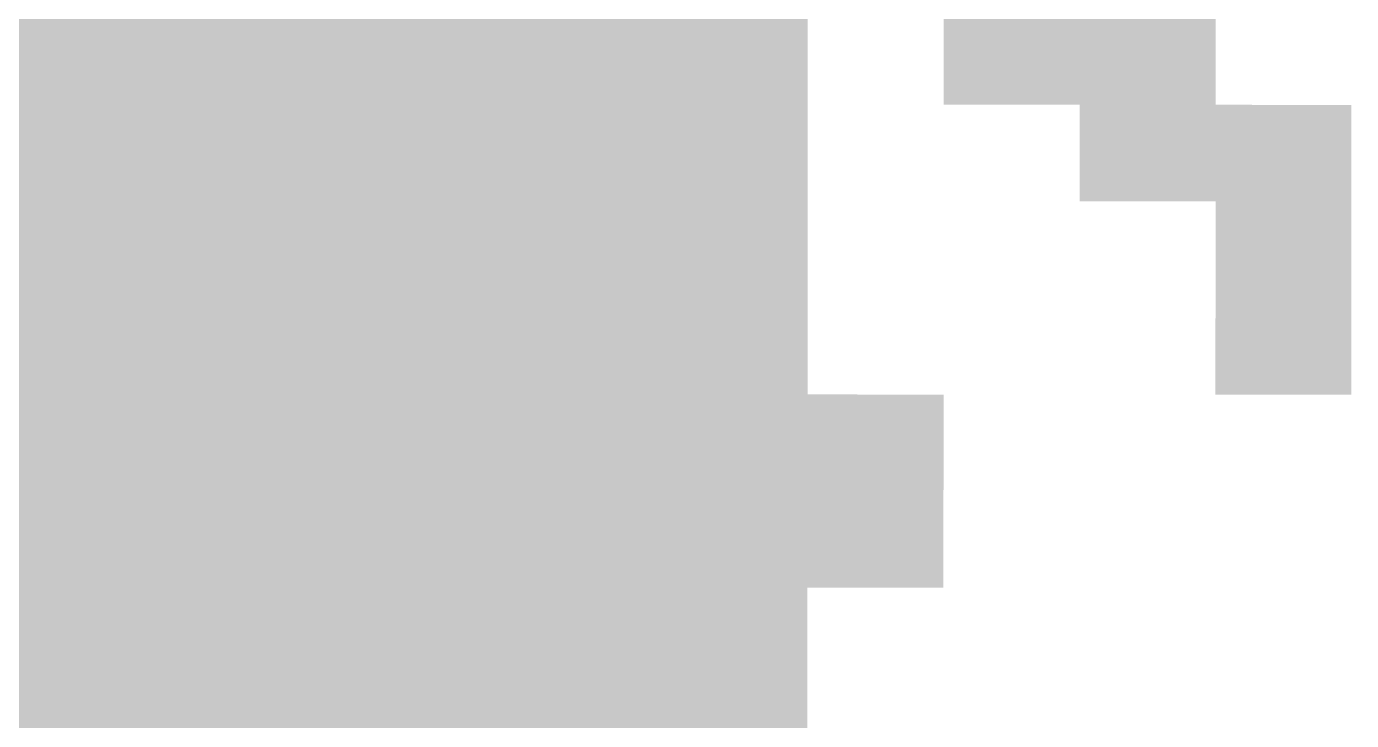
# Model space of a CAD drawing. Header units: inches. Extents: x 267136 to 306747, y 5028981 to 5062930.
# Drawn here: x 299062 to 303823, y 5037448 to 5039943 of the extents above; entities that cross this region are included whole.
import ezdxf

# ---------------------------------------------------------------- set-up
doc = ezdxf.new("R2010")
doc.units = ezdxf.units.IN
doc.header["$MEASUREMENT"] = 0

msp = doc.modelspace()

# ---------------------------------------------------------------- hatches: boundary and pattern name
for points in [[(299426.873, 5039663.675), (299394.309, 5039663.703), (299329.18, 5039663.759), (299264.051, 5039663.816), (299198.922, 5039663.874), (299133.794, 5039663.933), (299003.536, 5039664.051), (298938.407, 5039664.112), (298938.472, 5039733.568), (298938.559, 5039826.177), (298938.731, 5040011.395), (299003.857, 5040011.334), (299068.982, 5040011.274), (299134.107, 5040011.215), (299264.357, 5040011.099), (299329.483, 5040011.042), (299394.608, 5040010.985), (299427.17, 5040010.958), (299426.933, 5039733.131), (299426.873, 5039663.675)], [(299915.339, 5039663.276), (299850.21, 5039663.327), (299785.082, 5039663.378), (299654.824, 5039663.484), (299524.566, 5039663.592), (299459.438, 5039663.647), (299426.873, 5039663.675), (299426.933, 5039733.131), (299427.17, 5040010.958), (299459.733, 5040010.93), (299589.983, 5040010.82), (299655.109, 5040010.767), (299720.234, 5040010.713), (299850.484, 5040010.609), (299915.61, 5040010.559), (299915.537, 5039917.95), (299915.393, 5039732.732), (299915.339, 5039663.276)], [(300403.805, 5039662.915), (300371.241, 5039662.938), (300306.112, 5039662.984), (300240.983, 5039663.031), (300175.854, 5039663.079), (300110.726, 5039663.127), (300045.597, 5039663.176), (299915.339, 5039663.276), (299915.393, 5039732.732), (299915.537, 5039917.95), (299915.61, 5040010.559), (299980.735, 5040010.508), (300045.86, 5040010.458), (300110.985, 5040010.41), (300176.11, 5040010.361), (300241.235, 5040010.313), (300306.361, 5040010.267), (300371.486, 5040010.22), (300404.048, 5040010.197), (300403.984, 5039917.589), (300403.919, 5039824.98), (300403.854, 5039732.372), (300403.805, 5039662.915)], [(300892.271, 5039662.592), (300827.143, 5039662.633), (300762.014, 5039662.674), (300696.885, 5039662.716), (300631.756, 5039662.759), (300566.627, 5039662.803), (300501.499, 5039662.847), (300436.37, 5039662.892), (300403.805, 5039662.915), (300403.854, 5039732.372), (300403.919, 5039824.98), (300403.984, 5039917.589), (300404.048, 5040010.197), (300436.611, 5040010.175), (300501.736, 5040010.13), (300566.862, 5040010.085), (300697.112, 5040009.999), (300827.362, 5040009.915), (300892.488, 5040009.875), (300892.43, 5039917.266), (300892.373, 5039824.657), (300892.314, 5039732.048), (300892.271, 5039662.592)], [(301380.737, 5039662.307), (301348.173, 5039662.325), (301283.044, 5039662.361), (301217.916, 5039662.397), (301087.658, 5039662.473), (301022.529, 5039662.512), (300892.271, 5039662.592), (300892.314, 5039732.048), (300892.373, 5039824.657), (300892.43, 5039917.266), (300892.488, 5040009.875), (300957.613, 5040009.834), (301022.738, 5040009.794), (301152.988, 5040009.718), (301218.114, 5040009.68), (301283.239, 5040009.644), (301348.364, 5040009.607), (301380.927, 5040009.589), (301380.876, 5039916.98), (301380.826, 5039824.372), (301380.775, 5039731.763), (301380.737, 5039662.307)], [(301869.204, 5039662.06), (301804.075, 5039662.091), (301738.946, 5039662.122), (301673.817, 5039662.154), (301608.688, 5039662.187), (301543.56, 5039662.22), (301478.431, 5039662.254), (301413.302, 5039662.289), (301380.737, 5039662.307), (301380.775, 5039731.763), (301380.826, 5039824.372), (301380.876, 5039916.98), (301380.927, 5040009.589), (301413.489, 5040009.572), (301478.614, 5040009.537), (301543.74, 5040009.503), (301608.865, 5040009.469), (301673.99, 5040009.437), (301739.115, 5040009.404), (301804.241, 5040009.373), (301869.366, 5040009.342), (301869.322, 5039916.734), (301869.236, 5039731.516), (301869.204, 5039662.06)], [(302846.136, 5039661.68), (302781.007, 5039661.7), (302715.878, 5039661.722), (302650.75, 5039661.744), (302585.621, 5039661.766), (302520.492, 5039661.79), (302455.363, 5039661.813), (302390.234, 5039661.838), (302357.669, 5039661.851), (302357.697, 5039731.307), (302357.769, 5039916.525), (302357.805, 5040009.133), (302390.367, 5040009.121), (302455.493, 5040009.096), (302520.618, 5040009.072), (302650.868, 5040009.026), (302715.993, 5040009.004), (302781.119, 5040008.983), (302846.244, 5040008.962), (302846.215, 5039916.354), (302846.157, 5039731.136), (302846.136, 5039661.68)], [(303334.602, 5039661.547), (303302.038, 5039661.555), (303236.909, 5039661.57), (303106.651, 5039661.604), (303041.522, 5039661.622), (302976.394, 5039661.641), (302911.265, 5039661.66), (302846.136, 5039661.68), (302846.157, 5039731.136), (302846.215, 5039916.354), (302846.244, 5040008.962), (302911.369, 5040008.942), (302976.494, 5040008.923), (303041.62, 5040008.905), (303106.745, 5040008.887), (303236.995, 5040008.853), (303302.12, 5040008.837), (303334.683, 5040008.829), (303334.661, 5039916.221), (303334.64, 5039823.612), (303334.618, 5039731.003), (303334.602, 5039661.547)], [(299426.576, 5039316.393), (299394.01, 5039316.42), (299328.877, 5039316.477), (299263.745, 5039316.534), (299198.613, 5039316.592), (299133.48, 5039316.65), (299068.348, 5039316.709), (299003.215, 5039316.769), (298938.083, 5039316.83), (298938.126, 5039363.134), (298938.213, 5039455.743), (298938.299, 5039548.351), (298938.385, 5039640.96), (298938.407, 5039664.112), (299003.536, 5039664.051), (299133.794, 5039663.933), (299198.922, 5039663.874), (299264.051, 5039663.816), (299329.18, 5039663.759), (299394.309, 5039663.703), (299426.873, 5039663.675), (299426.854, 5039640.523), (299426.774, 5039547.914), (299426.695, 5039455.306), (299426.616, 5039362.697), (299426.576, 5039316.393)], [(299915.069, 5039315.994), (299849.937, 5039316.044), (299784.804, 5039316.096), (299719.672, 5039316.148), (299654.54, 5039316.202), (299589.407, 5039316.255), (299524.275, 5039316.31), (299459.142, 5039316.365), (299426.576, 5039316.393), (299426.616, 5039362.697), (299426.695, 5039455.306), (299426.774, 5039547.914), (299426.854, 5039640.523), (299426.873, 5039663.675), (299459.438, 5039663.647), (299524.566, 5039663.592), (299654.824, 5039663.484), (299785.082, 5039663.378), (299850.21, 5039663.327), (299915.339, 5039663.276), (299915.321, 5039640.124), (299915.249, 5039547.515), (299915.177, 5039454.907), (299915.105, 5039362.298), (299915.069, 5039315.994)], [(300403.562, 5039315.633), (300370.996, 5039315.655), (300305.864, 5039315.702), (300240.731, 5039315.749), (300175.599, 5039315.796), (300110.466, 5039315.845), (299980.202, 5039315.943), (299915.069, 5039315.994), (299915.105, 5039362.298), (299915.177, 5039454.907), (299915.249, 5039547.515), (299915.321, 5039640.124), (299915.339, 5039663.276), (300045.597, 5039663.176), (300110.726, 5039663.127), (300175.854, 5039663.079), (300240.983, 5039663.031), (300306.112, 5039662.984), (300371.241, 5039662.938), (300403.805, 5039662.915), (300403.789, 5039639.763), (300403.724, 5039547.154), (300403.66, 5039454.545), (300403.595, 5039361.937), (300403.562, 5039315.633)], [(300892.055, 5039315.31), (300826.923, 5039315.351), (300761.791, 5039315.392), (300696.658, 5039315.434), (300631.526, 5039315.477), (300566.393, 5039315.521), (300501.261, 5039315.565), (300436.128, 5039315.61), (300403.562, 5039315.633), (300403.595, 5039361.937), (300403.66, 5039454.545), (300403.724, 5039547.154), (300403.789, 5039639.763), (300403.805, 5039662.915), (300436.37, 5039662.892), (300501.499, 5039662.847), (300566.627, 5039662.803), (300631.756, 5039662.759), (300696.885, 5039662.716), (300762.014, 5039662.674), (300827.143, 5039662.633), (300892.271, 5039662.592), (300892.257, 5039639.44), (300892.199, 5039546.831), (300892.142, 5039454.223), (300892.084, 5039361.614), (300892.055, 5039315.31)], [(301380.548, 5039315.024), (301347.982, 5039315.042), (301282.85, 5039315.079), (301217.717, 5039315.115), (301087.453, 5039315.191), (301022.32, 5039315.23), (300957.187, 5039315.27), (300892.055, 5039315.31), (300892.084, 5039361.614), (300892.142, 5039454.223), (300892.199, 5039546.831), (300892.257, 5039639.44), (300892.271, 5039662.592), (301022.529, 5039662.512), (301087.658, 5039662.473), (301217.916, 5039662.397), (301283.044, 5039662.361), (301348.173, 5039662.325), (301380.737, 5039662.307), (301380.725, 5039639.155), (301380.674, 5039546.546), (301380.624, 5039453.937), (301380.574, 5039361.329), (301380.548, 5039315.024)], [(301869.042, 5039314.777), (301803.909, 5039314.808), (301738.777, 5039314.84), (301673.644, 5039314.872), (301608.512, 5039314.905), (301543.379, 5039314.938), (301478.247, 5039314.972), (301413.115, 5039315.007), (301380.548, 5039315.024), (301380.574, 5039361.329), (301380.624, 5039453.937), (301380.674, 5039546.546), (301380.725, 5039639.155), (301380.737, 5039662.307), (301413.302, 5039662.289), (301478.431, 5039662.254), (301543.56, 5039662.22), (301608.688, 5039662.187), (301673.817, 5039662.154), (301738.946, 5039662.122), (301869.204, 5039662.06), (301869.193, 5039638.908), (301869.149, 5039546.299), (301869.106, 5039453.69), (301869.063, 5039361.082), (301869.042, 5039314.777)], [(303334.521, 5039314.265), (303301.955, 5039314.272), (303236.822, 5039314.288), (303171.69, 5039314.305), (303106.557, 5039314.322), (303041.425, 5039314.34), (302976.292, 5039314.358), (302911.16, 5039314.377), (302846.028, 5039314.397), (302846.042, 5039360.702), (302846.071, 5039453.311), (302846.1, 5039545.919), (302846.128, 5039638.528), (302846.136, 5039661.68), (302911.265, 5039661.66), (302976.394, 5039661.641), (303041.522, 5039661.622), (303106.651, 5039661.604), (303236.909, 5039661.57), (303302.038, 5039661.555), (303334.602, 5039661.547), (303334.596, 5039638.395), (303334.575, 5039545.786), (303334.553, 5039453.177), (303334.532, 5039360.569), (303334.521, 5039314.265)], [(303823.014, 5039314.169), (303757.881, 5039314.18), (303692.749, 5039314.191), (303627.617, 5039314.203), (303562.484, 5039314.215), (303497.352, 5039314.229), (303432.219, 5039314.243), (303367.087, 5039314.257), (303334.521, 5039314.265), (303334.532, 5039360.569), (303334.553, 5039453.177), (303334.575, 5039545.786), (303334.596, 5039638.395), (303334.602, 5039661.547), (303367.166, 5039661.539), (303497.424, 5039661.511), (303627.682, 5039661.485), (303692.81, 5039661.474), (303757.939, 5039661.462), (303823.068, 5039661.452), (303823.064, 5039638.3), (303823.05, 5039545.691), (303823.036, 5039453.083), (303823.021, 5039360.474), (303823.014, 5039314.169)], [(299426.279, 5038969.11), (299393.711, 5038969.139), (299328.575, 5038969.195), (299263.439, 5038969.252), (299133.167, 5038969.368), (299068.031, 5038969.428), (299002.895, 5038969.487), (298937.759, 5038969.548), (298937.781, 5038992.699), (298937.953, 5039177.917), (298938.04, 5039270.525), (298938.083, 5039316.83), (299003.215, 5039316.769), (299068.348, 5039316.709), (299133.48, 5039316.65), (299198.613, 5039316.592), (299263.745, 5039316.534), (299328.877, 5039316.477), (299394.01, 5039316.42), (299426.576, 5039316.393), (299426.536, 5039270.088), (299426.457, 5039177.48), (299426.378, 5039084.871), (299426.299, 5038992.263), (299426.279, 5038969.11)], [(299914.799, 5038968.712), (299849.663, 5038968.763), (299784.527, 5038968.814), (299719.391, 5038968.866), (299589.119, 5038968.974), (299523.983, 5038969.027), (299458.847, 5038969.083), (299426.279, 5038969.11), (299426.299, 5038992.263), (299426.378, 5039084.871), (299426.457, 5039177.48), (299426.536, 5039270.088), (299426.576, 5039316.393), (299459.142, 5039316.365), (299524.275, 5039316.31), (299589.407, 5039316.255), (299654.54, 5039316.202), (299719.672, 5039316.148), (299784.804, 5039316.096), (299849.937, 5039316.044), (299915.069, 5039315.994), (299915.033, 5039269.689), (299914.961, 5039177.081), (299914.817, 5038991.863), (299914.799, 5038968.712)], [(300403.319, 5038968.351), (300370.751, 5038968.373), (300240.479, 5038968.467), (300175.343, 5038968.515), (300110.207, 5038968.562), (300045.071, 5038968.611), (299979.935, 5038968.661), (299914.799, 5038968.712), (299914.817, 5038991.863), (299914.961, 5039177.081), (299915.033, 5039269.689), (299915.069, 5039315.994), (299980.202, 5039315.943), (300110.466, 5039315.845), (300175.599, 5039315.796), (300240.731, 5039315.749), (300305.864, 5039315.702), (300370.996, 5039315.655), (300403.562, 5039315.633), (300403.53, 5039269.328), (300403.465, 5039176.72), (300403.4, 5039084.111), (300403.335, 5038991.503), (300403.319, 5038968.351)], [(300891.839, 5038968.027), (300826.703, 5038968.068), (300761.567, 5038968.109), (300631.295, 5038968.195), (300566.159, 5038968.238), (300435.887, 5038968.328), (300403.319, 5038968.351), (300403.335, 5038991.503), (300403.4, 5039084.111), (300403.465, 5039176.72), (300403.53, 5039269.328), (300403.562, 5039315.633), (300436.128, 5039315.61), (300501.261, 5039315.565), (300566.393, 5039315.521), (300631.526, 5039315.477), (300696.658, 5039315.434), (300761.791, 5039315.392), (300892.055, 5039315.31), (300892.026, 5039269.005), (300891.969, 5039176.396), (300891.911, 5039083.788), (300891.854, 5038991.18), (300891.839, 5038968.027)], [(301380.359, 5038967.742), (301347.792, 5038967.76), (301282.655, 5038967.796), (301217.519, 5038967.833), (301022.111, 5038967.947), (300891.839, 5038968.027), (300891.854, 5038991.18), (300891.911, 5039083.788), (300891.969, 5039176.396), (300892.026, 5039269.005), (300892.055, 5039315.31), (300957.187, 5039315.27), (301022.32, 5039315.23), (301087.453, 5039315.191), (301217.717, 5039315.115), (301282.85, 5039315.079), (301347.982, 5039315.042), (301380.548, 5039315.024), (301380.473, 5039176.112), (301380.422, 5039083.503), (301380.372, 5038990.895), (301380.359, 5038967.742)], [(301868.879, 5038967.495), (301803.743, 5038967.526), (301608.335, 5038967.622), (301478.063, 5038967.69), (301412.927, 5038967.725), (301380.359, 5038967.742), (301380.372, 5038990.895), (301380.422, 5039083.503), (301380.473, 5039176.112), (301380.548, 5039315.024), (301413.115, 5039315.007), (301478.247, 5039314.972), (301543.379, 5039314.938), (301608.512, 5039314.905), (301673.644, 5039314.872), (301738.777, 5039314.84), (301803.909, 5039314.808), (301869.042, 5039314.777), (301869.02, 5039268.473), (301868.977, 5039175.865), (301868.934, 5039083.256), (301868.89, 5038990.647), (301868.879, 5038967.495)], [(303822.96, 5038966.888), (303757.824, 5038966.897), (303627.552, 5038966.921), (303562.416, 5038966.934), (303497.28, 5038966.946), (303432.144, 5038966.96), (303367.008, 5038966.975), (303334.439, 5038966.982), (303334.445, 5038990.135), (303334.467, 5039082.743), (303334.488, 5039175.352), (303334.51, 5039267.96), (303334.521, 5039314.265), (303367.087, 5039314.257), (303432.219, 5039314.243), (303497.352, 5039314.229), (303562.484, 5039314.215), (303627.617, 5039314.203), (303692.749, 5039314.191), (303757.881, 5039314.18), (303823.014, 5039314.169), (303823.007, 5039267.865), (303822.992, 5039175.257), (303822.978, 5039082.648), (303822.963, 5038990.039), (303822.96, 5038966.888)], [(299425.982, 5038621.828), (299393.412, 5038621.856), (299328.272, 5038621.913), (299263.133, 5038621.97), (299197.993, 5038622.027), (299132.854, 5038622.086), (299067.714, 5038622.146), (299002.574, 5038622.205), (298937.435, 5038622.266), (298937.607, 5038807.482), (298937.694, 5038900.091), (298937.759, 5038969.548), (299002.895, 5038969.487), (299068.031, 5038969.428), (299133.167, 5038969.368), (299263.439, 5038969.252), (299328.575, 5038969.195), (299393.711, 5038969.139), (299426.279, 5038969.11), (299426.219, 5038899.654), (299426.14, 5038807.046), (299425.982, 5038621.828)], [(299914.529, 5038621.43), (299849.389, 5038621.48), (299784.25, 5038621.532), (299653.97, 5038621.638), (299588.831, 5038621.691), (299523.691, 5038621.746), (299458.552, 5038621.801), (299425.982, 5038621.828), (299426.14, 5038807.046), (299426.219, 5038899.654), (299426.279, 5038969.11), (299458.847, 5038969.083), (299523.983, 5038969.027), (299589.119, 5038968.974), (299719.391, 5038968.866), (299784.527, 5038968.814), (299914.799, 5038968.712), (299914.745, 5038899.255), (299914.673, 5038806.646), (299914.529, 5038621.43)], [(300403.076, 5038621.068), (300370.506, 5038621.092), (300305.367, 5038621.138), (300175.087, 5038621.232), (300109.948, 5038621.28), (300044.808, 5038621.329), (299979.668, 5038621.379), (299914.529, 5038621.43), (299914.673, 5038806.646), (299914.745, 5038899.255), (299914.799, 5038968.712), (299979.935, 5038968.661), (300045.071, 5038968.611), (300110.207, 5038968.562), (300175.343, 5038968.515), (300240.479, 5038968.467), (300370.751, 5038968.373), (300403.319, 5038968.351), (300403.271, 5038898.895), (300403.206, 5038806.285), (300403.141, 5038713.677), (300403.076, 5038621.068)], [(300891.623, 5038620.745), (300826.483, 5038620.786), (300761.344, 5038620.828), (300696.204, 5038620.87), (300631.064, 5038620.913), (300565.925, 5038620.957), (300500.785, 5038621.001), (300435.646, 5038621.046), (300403.076, 5038621.068), (300403.141, 5038713.677), (300403.206, 5038806.285), (300403.271, 5038898.895), (300403.319, 5038968.351), (300435.887, 5038968.328), (300566.159, 5038968.238), (300696.431, 5038968.152), (300761.567, 5038968.109), (300891.839, 5038968.027), (300891.796, 5038898.571), (300891.738, 5038805.963), (300891.681, 5038713.354), (300891.623, 5038620.745)], [(301380.17, 5038620.461), (301347.601, 5038620.479), (301217.321, 5038620.551), (301152.182, 5038620.589), (301087.042, 5038620.627), (301021.902, 5038620.666), (300956.763, 5038620.705), (300891.623, 5038620.745), (300891.681, 5038713.354), (300891.738, 5038805.963), (300891.796, 5038898.571), (300891.839, 5038968.027), (301022.111, 5038967.947), (301217.519, 5038967.833), (301282.655, 5038967.796), (301347.792, 5038967.76), (301380.359, 5038967.742), (301380.321, 5038898.286), (301380.271, 5038805.678), (301380.221, 5038713.069), (301380.17, 5038620.461)], [(301868.717, 5038620.214), (301803.578, 5038620.244), (301738.438, 5038620.275), (301673.298, 5038620.308), (301608.159, 5038620.341), (301543.019, 5038620.374), (301477.879, 5038620.408), (301412.74, 5038620.442), (301380.17, 5038620.461), (301380.221, 5038713.069), (301380.271, 5038805.678), (301380.321, 5038898.286), (301380.359, 5038967.742), (301412.927, 5038967.725), (301478.063, 5038967.69), (301608.335, 5038967.622), (301803.743, 5038967.526), (301868.879, 5038967.495), (301868.847, 5038898.039), (301868.804, 5038805.431), (301868.761, 5038712.822), (301868.717, 5038620.214)], [(303822.906, 5038619.605), (303757.766, 5038619.616), (303692.626, 5038619.627), (303627.487, 5038619.639), (303562.347, 5038619.651), (303497.208, 5038619.664), (303432.068, 5038619.679), (303366.928, 5038619.693), (303334.359, 5038619.7), (303334.38, 5038712.309), (303334.402, 5038804.917), (303334.423, 5038897.526), (303334.439, 5038966.982), (303367.008, 5038966.975), (303432.144, 5038966.96), (303497.28, 5038966.946), (303562.416, 5038966.934), (303627.552, 5038966.921), (303757.824, 5038966.897), (303822.96, 5038966.888), (303822.949, 5038897.431), (303822.935, 5038804.822), (303822.92, 5038712.214), (303822.906, 5038619.605)], [(299425.685, 5038274.547), (299393.113, 5038274.575), (299327.97, 5038274.631), (299262.827, 5038274.688), (299197.683, 5038274.746), (299132.54, 5038274.805), (299067.397, 5038274.863), (299002.254, 5038274.924), (298937.11, 5038274.983), (298937.175, 5038344.44), (298937.262, 5038437.049), (298937.348, 5038529.657), (298937.435, 5038622.266), (299002.574, 5038622.205), (299067.714, 5038622.146), (299132.854, 5038622.086), (299197.993, 5038622.027), (299263.133, 5038621.97), (299328.272, 5038621.913), (299393.412, 5038621.856), (299425.982, 5038621.828), (299425.903, 5038529.22), (299425.823, 5038436.611), (299425.744, 5038344.003), (299425.685, 5038274.547)], [(299914.259, 5038274.147), (299849.115, 5038274.199), (299783.972, 5038274.25), (299718.829, 5038274.303), (299653.686, 5038274.355), (299588.543, 5038274.409), (299523.399, 5038274.464), (299458.256, 5038274.519), (299425.685, 5038274.547), (299425.744, 5038344.003), (299425.823, 5038436.611), (299425.903, 5038529.22), (299425.982, 5038621.828), (299458.552, 5038621.801), (299523.691, 5038621.746), (299588.831, 5038621.691), (299653.97, 5038621.638), (299784.25, 5038621.532), (299849.389, 5038621.48), (299914.529, 5038621.43), (299914.457, 5038528.821), (299914.385, 5038436.213), (299914.313, 5038343.604), (299914.259, 5038274.147)], [(300402.833, 5038273.787), (300370.261, 5038273.81), (300305.118, 5038273.855), (300239.975, 5038273.903), (300174.832, 5038273.95), (300109.688, 5038273.999), (300044.545, 5038274.048), (299979.402, 5038274.098), (299914.259, 5038274.147), (299914.313, 5038343.604), (299914.385, 5038436.213), (299914.457, 5038528.821), (299914.529, 5038621.43), (299979.668, 5038621.379), (300044.808, 5038621.329), (300109.948, 5038621.28), (300175.087, 5038621.232), (300305.367, 5038621.138), (300370.506, 5038621.092), (300403.076, 5038621.068), (300402.946, 5038435.852), (300402.881, 5038343.243), (300402.833, 5038273.787)], [(300891.407, 5038273.464), (300826.264, 5038273.505), (300761.121, 5038273.546), (300695.978, 5038273.589), (300630.834, 5038273.631), (300500.548, 5038273.719), (300435.404, 5038273.764), (300402.833, 5038273.787), (300402.881, 5038343.243), (300402.946, 5038435.852), (300403.076, 5038621.068), (300435.646, 5038621.046), (300500.785, 5038621.001), (300565.925, 5038620.957), (300631.064, 5038620.913), (300696.204, 5038620.87), (300761.344, 5038620.828), (300826.483, 5038620.786), (300891.623, 5038620.745), (300891.565, 5038528.137), (300891.508, 5038435.528), (300891.45, 5038342.92), (300891.407, 5038273.464)], [(301379.981, 5038273.179), (301347.41, 5038273.196), (301282.266, 5038273.232), (301217.123, 5038273.27), (301151.98, 5038273.307), (301086.836, 5038273.345), (301021.693, 5038273.384), (300891.407, 5038273.464), (300891.45, 5038342.92), (300891.508, 5038435.528), (300891.565, 5038528.137), (300891.623, 5038620.745), (300956.763, 5038620.705), (301021.902, 5038620.666), (301087.042, 5038620.627), (301152.182, 5038620.589), (301217.321, 5038620.551), (301347.601, 5038620.479), (301380.17, 5038620.461), (301380.12, 5038527.852), (301380.069, 5038435.243), (301380.019, 5038342.635), (301379.981, 5038273.179)], [(301868.555, 5038272.932), (301803.412, 5038272.963), (301738.269, 5038272.994), (301673.125, 5038273.026), (301542.839, 5038273.092), (301477.696, 5038273.126), (301412.553, 5038273.161), (301379.981, 5038273.179), (301380.019, 5038342.635), (301380.069, 5038435.243), (301380.12, 5038527.852), (301380.17, 5038620.461), (301412.74, 5038620.442), (301477.879, 5038620.408), (301543.019, 5038620.374), (301608.159, 5038620.341), (301673.298, 5038620.308), (301738.438, 5038620.275), (301803.578, 5038620.244), (301868.717, 5038620.214), (301868.674, 5038527.604), (301868.631, 5038434.996), (301868.587, 5038342.388), (301868.555, 5038272.932)], [(302357.129, 5038272.723), (302324.558, 5038272.735), (302259.415, 5038272.762), (302194.271, 5038272.788), (302129.128, 5038272.815), (302063.985, 5038272.844), (301998.842, 5038272.872), (301933.698, 5038272.901), (301868.555, 5038272.932), (301868.587, 5038342.388), (301868.631, 5038434.996), (301868.674, 5038527.604), (301868.717, 5038620.214), (301998.997, 5038620.154), (302064.136, 5038620.125), (302129.276, 5038620.098), (302194.416, 5038620.07), (302259.555, 5038620.043), (302324.695, 5038620.018), (302357.265, 5038620.005), (302357.229, 5038527.396), (302357.192, 5038434.787), (302357.156, 5038342.179), (302357.129, 5038272.723)], [(299425.387, 5037927.266), (299392.814, 5037927.293), (299327.667, 5037927.35), (299262.521, 5037927.406), (299197.374, 5037927.465), (299132.227, 5037927.522), (299001.933, 5037927.642), (298936.786, 5037927.702), (298936.83, 5037974.007), (298936.916, 5038066.615), (298937.002, 5038159.224), (298937.089, 5038251.832), (298937.11, 5038274.983), (299002.254, 5038274.924), (299067.397, 5038274.863), (299132.54, 5038274.805), (299197.683, 5038274.746), (299262.827, 5038274.688), (299327.97, 5038274.631), (299393.113, 5038274.575), (299425.685, 5038274.547), (299425.665, 5038251.395), (299425.585, 5038158.786), (299425.506, 5038066.178), (299425.427, 5037973.569), (299425.387, 5037927.266)], [(299913.989, 5037926.866), (299848.842, 5037926.917), (299718.548, 5037927.021), (299653.401, 5037927.074), (299588.254, 5037927.128), (299523.108, 5037927.183), (299457.961, 5037927.237), (299425.387, 5037927.266), (299425.427, 5037973.569), (299425.506, 5038066.178), (299425.585, 5038158.786), (299425.665, 5038251.395), (299425.685, 5038274.547), (299458.256, 5038274.519), (299523.399, 5038274.464), (299588.543, 5038274.409), (299653.686, 5038274.355), (299718.829, 5038274.303), (299783.972, 5038274.25), (299849.115, 5038274.199), (299914.259, 5038274.147), (299914.241, 5038250.996), (299914.169, 5038158.388), (299914.097, 5038065.779), (299914.025, 5037973.171), (299913.989, 5037926.866)], [(300402.59, 5037926.505), (300370.016, 5037926.528), (300304.87, 5037926.574), (300239.723, 5037926.621), (300109.429, 5037926.717), (300044.282, 5037926.767), (299979.135, 5037926.815), (299913.989, 5037926.866), (299914.025, 5037973.171), (299914.097, 5038065.779), (299914.169, 5038158.388), (299914.241, 5038250.996), (299914.259, 5038274.147), (299979.402, 5038274.098), (300044.545, 5038274.048), (300109.688, 5038273.999), (300174.832, 5038273.95), (300239.975, 5038273.903), (300305.118, 5038273.855), (300370.261, 5038273.81), (300402.833, 5038273.787), (300402.816, 5038250.635), (300402.752, 5038158.026), (300402.622, 5037972.81), (300402.59, 5037926.505)], [(300891.191, 5037926.183), (300826.044, 5037926.223), (300695.75, 5037926.307), (300630.604, 5037926.35), (300565.457, 5037926.394), (300500.31, 5037926.437), (300435.163, 5037926.482), (300402.59, 5037926.505), (300402.622, 5037972.81), (300402.752, 5038158.026), (300402.816, 5038250.635), (300402.833, 5038273.787), (300435.404, 5038273.764), (300500.548, 5038273.719), (300630.834, 5038273.631), (300695.978, 5038273.589), (300761.121, 5038273.546), (300891.407, 5038273.464), (300891.393, 5038250.312), (300891.335, 5038157.703), (300891.277, 5038065.095), (300891.22, 5037972.486), (300891.191, 5037926.183)], [(301379.792, 5037925.897), (301347.219, 5037925.915), (301282.072, 5037925.951), (301151.778, 5037926.025), (301086.631, 5037926.063), (301021.484, 5037926.103), (300956.338, 5037926.142), (300891.191, 5037926.183), (300891.22, 5037972.486), (300891.277, 5038065.095), (300891.335, 5038157.703), (300891.393, 5038250.312), (300891.407, 5038273.464), (301021.693, 5038273.384), (301086.836, 5038273.345), (301151.98, 5038273.307), (301217.123, 5038273.27), (301282.266, 5038273.232), (301347.41, 5038273.196), (301379.981, 5038273.179), (301379.968, 5038250.026), (301379.868, 5038064.81), (301379.817, 5037972.201), (301379.792, 5037925.897)], [(301868.393, 5037925.65), (301803.246, 5037925.681), (301738.1, 5037925.712), (301672.953, 5037925.744), (301607.806, 5037925.777), (301477.512, 5037925.845), (301412.365, 5037925.88), (301379.792, 5037925.897), (301379.817, 5037972.201), (301379.868, 5038064.81), (301379.968, 5038250.026), (301379.981, 5038273.179), (301412.553, 5038273.161), (301477.696, 5038273.126), (301542.839, 5038273.092), (301673.125, 5038273.026), (301738.269, 5038272.994), (301868.555, 5038272.932), (301868.544, 5038249.779), (301868.501, 5038157.171), (301868.458, 5038064.562), (301868.415, 5037971.954), (301868.393, 5037925.65)], [(302356.994, 5037925.441), (302324.421, 5037925.454), (302259.274, 5037925.479), (302194.127, 5037925.507), (302128.98, 5037925.534), (302063.833, 5037925.562), (301998.687, 5037925.591), (301933.54, 5037925.62), (301868.393, 5037925.65), (301868.415, 5037971.954), (301868.458, 5038064.562), (301868.501, 5038157.171), (301868.544, 5038249.779), (301868.555, 5038272.932), (301933.698, 5038272.901), (301998.842, 5038272.872), (302063.985, 5038272.844), (302129.128, 5038272.815), (302194.271, 5038272.788), (302259.415, 5038272.762), (302324.558, 5038272.735), (302357.129, 5038272.723), (302357.12, 5038249.57), (302357.048, 5038064.354), (302357.012, 5037971.745), (302356.994, 5037925.441)], [(299425.09, 5037579.984), (299392.515, 5037580.012), (299327.365, 5037580.068), (299262.214, 5037580.125), (299197.064, 5037580.184), (299131.914, 5037580.241), (299066.763, 5037580.301), (299001.613, 5037580.36), (298936.462, 5037580.421), (298936.484, 5037603.573), (298936.57, 5037696.182), (298936.657, 5037788.79), (298936.743, 5037881.398), (298936.786, 5037927.702), (299067.08, 5037927.582), (299132.227, 5037927.522), (299197.374, 5037927.465), (299262.521, 5037927.406), (299327.667, 5037927.35), (299392.814, 5037927.293), (299425.387, 5037927.266), (299425.348, 5037880.961), (299425.269, 5037788.353), (299425.189, 5037695.744), (299425.11, 5037603.136), (299425.09, 5037579.984)], [(299913.719, 5037579.585), (299848.568, 5037579.636), (299783.418, 5037579.687), (299718.267, 5037579.74), (299653.117, 5037579.793), (299587.966, 5037579.847), (299522.816, 5037579.901), (299457.666, 5037579.956), (299425.09, 5037579.984), (299425.11, 5037603.136), (299425.189, 5037695.744), (299425.269, 5037788.353), (299425.348, 5037880.961), (299425.387, 5037927.266), (299457.961, 5037927.237), (299523.108, 5037927.183), (299588.254, 5037927.128), (299653.401, 5037927.074), (299718.548, 5037927.021), (299848.842, 5037926.917), (299913.989, 5037926.866), (299913.953, 5037880.562), (299913.809, 5037695.346), (299913.737, 5037602.737), (299913.719, 5037579.585)], [(300402.347, 5037579.224), (300369.771, 5037579.247), (300304.621, 5037579.293), (300239.471, 5037579.34), (300174.32, 5037579.388), (300109.17, 5037579.436), (300044.019, 5037579.485), (299978.869, 5037579.534), (299913.719, 5037579.585), (299913.737, 5037602.737), (299913.809, 5037695.346), (299913.989, 5037926.866), (299979.135, 5037926.815), (300044.282, 5037926.767), (300109.429, 5037926.717), (300239.723, 5037926.621), (300304.87, 5037926.574), (300370.016, 5037926.528), (300402.59, 5037926.505), (300402.557, 5037880.201), (300402.493, 5037787.593), (300402.428, 5037694.984), (300402.363, 5037602.376), (300402.347, 5037579.224)], [(300890.975, 5037578.9), (300825.824, 5037578.941), (300760.674, 5037578.983), (300695.523, 5037579.025), (300630.373, 5037579.068), (300565.223, 5037579.112), (300500.072, 5037579.156), (300434.922, 5037579.201), (300402.347, 5037579.224), (300402.363, 5037602.376), (300402.428, 5037694.984), (300402.493, 5037787.593), (300402.557, 5037880.201), (300402.59, 5037926.505), (300435.163, 5037926.482), (300500.31, 5037926.437), (300565.457, 5037926.394), (300630.604, 5037926.35), (300695.75, 5037926.307), (300826.044, 5037926.223), (300891.191, 5037926.183), (300891.162, 5037879.878), (300891.104, 5037787.27), (300891.047, 5037694.661), (300890.989, 5037602.053), (300890.975, 5037578.9)], [(301379.603, 5037578.616), (301347.028, 5037578.634), (301281.877, 5037578.67), (301151.577, 5037578.744), (301086.426, 5037578.782), (301021.275, 5037578.821), (300956.125, 5037578.86), (300890.975, 5037578.9), (300890.989, 5037602.053), (300891.047, 5037694.661), (300891.104, 5037787.27), (300891.162, 5037879.878), (300891.191, 5037926.183), (300956.338, 5037926.142), (301021.484, 5037926.103), (301086.631, 5037926.063), (301151.778, 5037926.025), (301282.072, 5037925.951), (301347.219, 5037925.915), (301379.792, 5037925.897), (301379.767, 5037879.593), (301379.716, 5037786.984), (301379.616, 5037601.768), (301379.603, 5037578.616)], [(301868.231, 5037578.369), (301803.081, 5037578.399), (301737.93, 5037578.431), (301672.78, 5037578.463), (301607.629, 5037578.496), (301542.479, 5037578.529), (301477.329, 5037578.563), (301412.178, 5037578.599), (301379.603, 5037578.616), (301379.616, 5037601.768), (301379.716, 5037786.984), (301379.767, 5037879.593), (301379.792, 5037925.897), (301412.365, 5037925.88), (301477.512, 5037925.845), (301607.806, 5037925.777), (301672.953, 5037925.744), (301738.1, 5037925.712), (301803.246, 5037925.681), (301868.393, 5037925.65), (301868.372, 5037879.346), (301868.328, 5037786.737), (301868.242, 5037601.521), (301868.231, 5037578.369)], [(299424.793, 5037232.703), (299392.216, 5037232.73), (299261.908, 5037232.844), (299131.6, 5037232.96), (299066.446, 5037233.02), (299001.292, 5037233.079), (298936.138, 5037233.14), (298936.225, 5037325.748), (298936.311, 5037418.356), (298936.397, 5037510.965), (298936.462, 5037580.421), (299001.613, 5037580.36), (299066.763, 5037580.301), (299131.914, 5037580.241), (299197.064, 5037580.184), (299262.214, 5037580.125), (299327.365, 5037580.068), (299425.09, 5037579.984), (299425.031, 5037510.527), (299424.873, 5037325.311), (299424.793, 5037232.703)], [(299913.448, 5037232.304), (299848.294, 5037232.354), (299783.14, 5037232.406), (299652.832, 5037232.512), (299587.678, 5037232.565), (299457.37, 5037232.675), (299424.793, 5037232.703), (299424.873, 5037325.311), (299425.031, 5037510.527), (299425.09, 5037579.984), (299457.666, 5037579.956), (299522.816, 5037579.901), (299587.966, 5037579.847), (299653.117, 5037579.793), (299718.267, 5037579.74), (299783.418, 5037579.687), (299848.568, 5037579.636), (299913.719, 5037579.585), (299913.665, 5037510.129), (299913.593, 5037417.521), (299913.521, 5037324.912), (299913.448, 5037232.304)], [(300402.104, 5037231.942), (300369.526, 5037231.966), (300304.373, 5037232.012), (300239.219, 5037232.059), (300174.064, 5037232.106), (300108.911, 5037232.154), (300043.756, 5037232.204), (299978.603, 5037232.253), (299913.448, 5037232.304), (299913.521, 5037324.912), (299913.593, 5037417.521), (299913.719, 5037579.585), (299978.869, 5037579.534), (300044.019, 5037579.485), (300109.17, 5037579.436), (300174.32, 5037579.388), (300239.471, 5037579.34), (300304.621, 5037579.293), (300369.771, 5037579.247), (300402.347, 5037579.224), (300402.298, 5037509.768), (300402.233, 5037417.159), (300402.168, 5037324.551), (300402.104, 5037231.942)], [(300890.759, 5037231.62), (300825.604, 5037231.66), (300760.451, 5037231.702), (300695.297, 5037231.744), (300630.143, 5037231.787), (300564.989, 5037231.831), (300499.834, 5037231.875), (300434.681, 5037231.92), (300402.104, 5037231.942), (300402.168, 5037324.551), (300402.233, 5037417.159), (300402.298, 5037509.768), (300402.347, 5037579.224), (300434.922, 5037579.201), (300500.072, 5037579.156), (300565.223, 5037579.112), (300630.373, 5037579.068), (300695.523, 5037579.025), (300760.674, 5037578.983), (300825.824, 5037578.941), (300890.975, 5037578.9), (300890.932, 5037509.444), (300890.816, 5037324.228), (300890.759, 5037231.62)], [(301379.414, 5037231.335), (301346.837, 5037231.353), (301281.683, 5037231.389), (301151.375, 5037231.463), (301086.221, 5037231.501), (300955.913, 5037231.579), (300890.759, 5037231.62), (300890.816, 5037324.228), (300890.932, 5037509.444), (300890.975, 5037578.9), (300956.125, 5037578.86), (301021.275, 5037578.821), (301086.426, 5037578.782), (301151.577, 5037578.744), (301281.877, 5037578.67), (301347.028, 5037578.634), (301379.603, 5037578.616), (301379.565, 5037509.159), (301379.515, 5037416.551), (301379.464, 5037323.943), (301379.414, 5037231.335)], [(301868.069, 5037231.088), (301802.915, 5037231.118), (301737.761, 5037231.149), (301607.453, 5037231.215), (301542.299, 5037231.248), (301477.145, 5037231.282), (301411.991, 5037231.317), (301379.414, 5037231.335), (301379.464, 5037323.943), (301379.515, 5037416.551), (301379.565, 5037509.159), (301379.603, 5037578.616), (301412.178, 5037578.599), (301477.329, 5037578.563), (301542.479, 5037578.529), (301607.629, 5037578.496), (301672.78, 5037578.463), (301737.93, 5037578.431), (301803.081, 5037578.399), (301868.231, 5037578.369), (301868.199, 5037508.912), (301868.155, 5037416.305), (301868.112, 5037323.696), (301868.069, 5037231.088)]]:
    msp.add_hatch(color=256).paths.add_polyline_path(points, flags=0)

doc.saveas('drawing.dxf')
